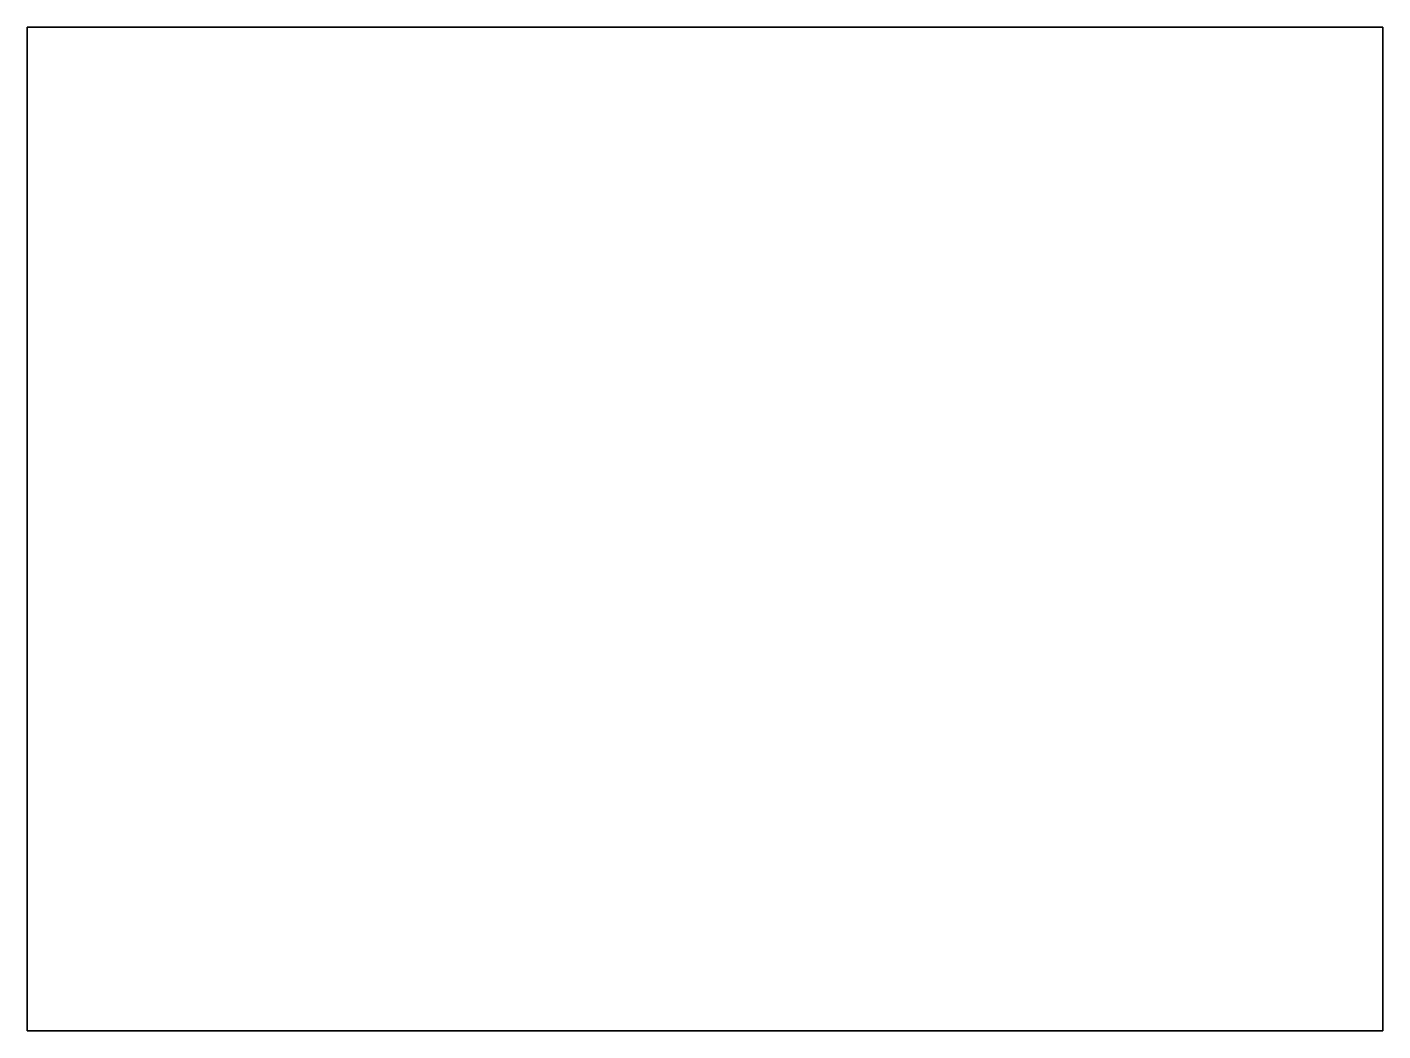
# Model space of a CAD drawing. Extents: x -4.5 to 79.5, y -1 to 61.2.
import ezdxf

# ---------------------------------------------------------------- set-up
doc = ezdxf.new("R2010")
doc.units = 0

msp = doc.modelspace()

# ---------------------------------------------------------------- linework, layer by layer
at = {"layer": 'layer0'}
for points in [[(-4.5, -1, 0), (-4.5, 61.191, 0)], [(-4.5, 61.191, 0), (79.5, 61.191, 0)], [(-4.5, 61.191, 3), (-4.5, -1, 3)], [(79.5, 61.191, 3), (-4.5, 61.191, 3)], [(79.5, 61.191, 0), (79.5, -1, 0)], [(79.5, -1, 3), (79.5, 61.191, 3)], [(79.5, -1, 0), (-4.5, -1, 0)], [(-4.5, -1, 3), (79.5, -1, 3)]]:
    msp.add_polyline3d(points, dxfattribs=at)

doc.saveas('drawing.dxf')
